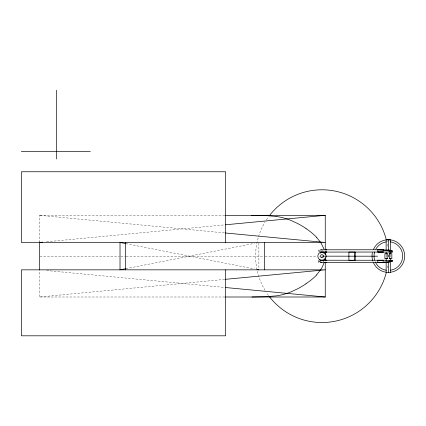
<?xml version="1.0" encoding="UTF-8"?>
<svg xmlns="http://www.w3.org/2000/svg" width="426" height="426" viewBox="0 0 426 426"><rect width="100%" height="100%" fill="white"/><g stroke="black" fill="none" stroke-linecap="round" stroke-linejoin="round"><path stroke-width="0.32" stroke-dasharray="2.13 1.6" d="M318.92 260.329L318.92 262.613L322.162 262.613M318.92 252.085L318.92 249.801L322.599 249.796M319.17 251.878L318.92 249.801L322.322 249.801M323.414 251.308L323.414 250.946L319.17 250.946M326.705 251.372L326.705 250.802M319.17 260.366L318.92 262.512L322.599 262.517M125.883 268.684L254.322 243.374M46.626 241.782L224.656 224.869M224.656 279.397L39.346 297.002L39.346 269.839M40.337 215.316L39.346 215.316L39.346 242.474M224.859 215.311L39.346 215.311L224.656 232.915M322.178 250.03L320.805 250.03L320.805 251.319M39.932 256.159L119.355 256.159M120.803 256.159L125.569 256.159M126.096 256.159L263.311 256.159M265.063 256.159L316.837 256.159M318.973 256.159L319.473 256.159M319.17 261.367L323.414 261.367L323.414 260.936M322.178 262.283L320.805 262.283L320.805 259.706M322.322 262.512L318.92 262.512L318.92 260.227M224.859 297.002L39.346 297.002L39.677 296.997M46.626 270.531L224.656 287.443M125.883 243.629L254.322 268.939M390.589 254.849L390.589 257.464M388.363 254.849L388.363 257.464M386.137 254.849L386.137 257.464M323.174 251.963L323.174 253.901M323.174 259.706L323.174 261.639M320.805 251.963L320.805 253.901M258.886 243.124L258.886 269.189M387.66 265.797A66.371 66.371 0 0 1 387.255 268.236M268.561 295.537A66.371 66.371 0 0 1 266.436 292.476M265.132 290.394A66.371 66.371 0 0 1 265.132 221.919M266.436 219.837A66.371 66.371 0 0 1 268.561 216.775M387.255 244.082A66.371 66.371 0 0 1 387.66 246.516M388.347 254.833A66.371 66.371 0 0 1 388.347 257.485M373.054 261.766A16.337 16.337 0 0 1 372.686 260.659M387.34 241.76A14.33 14.33 0 0 1 388.363 241.723"/><path stroke-width="0.64" d="M325.384 252.091L326.705 251.942M387.319 262.075L383.586 262.56L377.809 262.56L377.809 260.275L383.586 260.275L383.586 260.563M383.586 261.846L383.586 262.56L322.599 262.517M377.809 249.753L389.151 250.893L389.151 252.032L392.298 252.032L392.298 250.893L383.586 249.753L377.809 249.753L377.809 252.038L383.586 252.038L320.144 252.085M325.16 258.06L324.825 260.392M324.362 262.208L321.71 268.236L316.587 274.951M306.001 283.812L303.685 285.324A86.925 86.925 0 0 1 297.689 288.764L291.363 291.73A61.514 61.514 0 0 1 276.112 295.894L265.648 296.709L251.931 296.997M125.883 268.684L120.015 269.839L120.015 242.474L125.883 243.629M389.188 261.83L392.298 261.426L392.298 260.281L377.809 260.275M377.809 262.56L392.298 261.426M39.346 242.474L42.653 242.16M225.322 224.806L325.256 215.311L325.256 249.849M225.322 279.334L325.256 269.839L21.433 269.839L21.433 335.81L225.658 335.81L225.658 269.839M21.3 151.411L90.339 151.411M225.519 215.311L325.262 215.311M325.246 249.801L326.705 249.801M322.599 249.796L383.586 249.753L383.586 250.754M387.181 250.03L389.545 250.03M389.151 250.893L392.298 250.893M320.219 252.085L324.106 252.085M325.24 252.085L326.705 252.085M354.97 252.064L348.905 252.064L348.915 260.35L354.97 260.35L354.97 252.064L354.964 260.35M377.809 252.038L392.298 252.032M387.468 253.704L384.891 253.704L384.891 258.609L387.468 258.609M389.076 253.704L391.835 253.704L391.835 258.609L389.076 258.609M320.379 260.227L323.781 260.227M325.24 260.227L326.705 260.227L326.705 260.515M320.863 260.329L323.462 260.329M325.405 260.329L326.705 260.329M392.298 260.281L389.151 260.281L389.151 261.426M387.181 262.283L389.545 262.283M325.246 262.512L326.705 262.512L326.705 262.23M325.405 262.613L326.705 262.613M225.519 297.002L325.262 297.002M251.638 215.316L265.648 215.604L276.107 216.44M321.992 256.159L377.596 256.207M325.384 260.227L326.705 260.227M320.762 260.227L383.586 260.275M225.322 232.979L325.256 242.474L21.433 242.474L21.433 171.753L225.658 171.753L225.658 242.474M225.322 287.507L325.256 297.002L325.256 262.464M256.931 269.456L258.886 269.839M325.608 262.134L326.705 262.512M306.001 228.501L303.685 226.989A86.925 86.925 0 0 0 297.689 223.554L291.363 220.588A61.514 61.514 0 0 0 276.112 216.419M316.587 237.362L320.964 242.879L324.085 249.205M324.825 251.92L325.16 254.253M390.589 250.93L390.589 239.817L386.137 239.817L386.137 250.275M390.589 252.235L390.589 254.194M390.589 258.119L390.589 272.496L386.137 272.496L386.137 262.038M389.79 253.704L389.79 254.013M389.79 258.3L389.79 258.609M389.524 253.704L389.524 258.609M388.363 239.817L388.363 250.275M388.363 262.038L388.363 272.496M387.202 253.704L387.202 258.609M386.93 253.704L386.93 254.013M386.93 258.3L386.93 258.609M386.137 252.235L386.137 254.194M386.137 258.119L386.137 260.733M325.256 251.841L325.256 254.498M325.256 257.815L325.256 260.472M264.45 242.474L264.45 269.839M125.579 242.474L125.579 269.839M56.498 90.19L56.498 158.999M39.346 241.877L39.346 269.77M386.297 272.581A66.371 66.371 0 0 1 269.307 296.528M269.69 215.295A66.371 66.371 0 0 1 386.297 239.731M373.501 249.269A16.337 16.337 0 0 1 401.441 246.265A16.337 16.337 0 0 1 390.69 272.225M386.036 272.225A16.337 16.337 0 0 1 373.501 262.842M372.686 260.659A16.337 16.337 0 0 1 372.399 252.581M390.402 241.872A14.33 14.33 0 0 1 390.402 270.238M386.323 270.238A14.33 14.33 0 0 1 375.327 262.006M374.614 260.094A14.33 14.33 0 0 1 374.614 252.016M375.785 249.189A14.33 14.33 0 0 1 386.323 241.872M316.63 274.994A63.719 63.719 0 0 1 305.969 283.769M305.969 228.544A63.719 63.719 0 0 1 316.63 237.319M319.654 259.61A4.164 4.164 0 0 0 326.146 256.452A4.164 4.164 0 0 0 320.171 252.41A4.164 4.164 0 0 0 319.654 259.61M321.119 257.395A1.518 1.518 0 0 0 323.499 256.292A1.518 1.518 0 0 0 321.353 254.78A1.518 1.518 0 0 0 321.119 257.395"/></g></svg>
